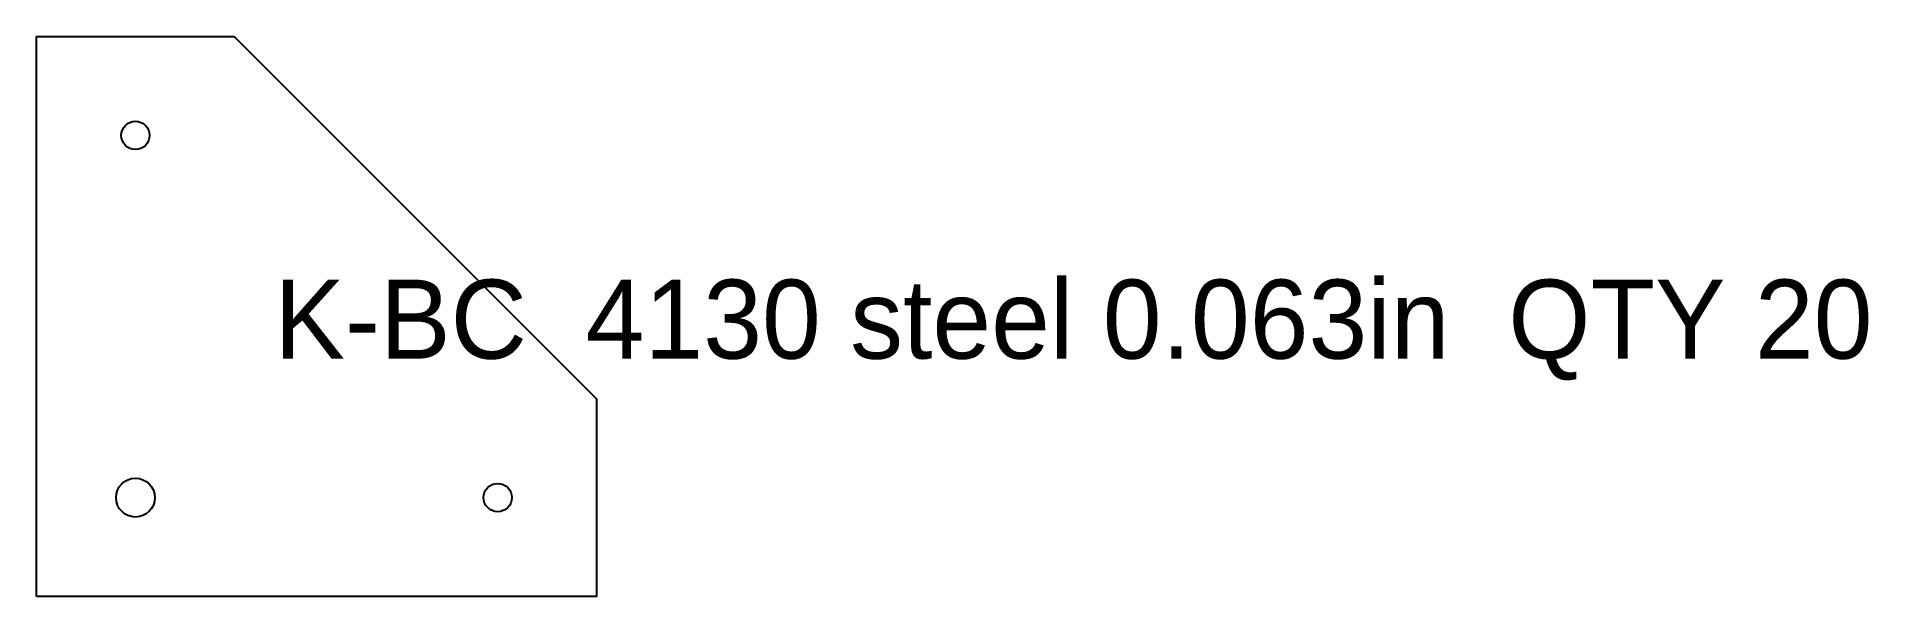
# Model space of a CAD drawing. Header units: millimetres. Extents: x 0 to 278, y 0 to 85.
import ezdxf

# ---------------------------------------------------------------- set-up
doc = ezdxf.new("R2010")
doc.units = ezdxf.units.MM
doc.layers.add('CUT', color=7, linetype='CONTINUOUS')
doc.layers.add('ETCH', color=8, linetype='CONTINUOUS')

msp = doc.modelspace()

# ---------------------------------------------------------------- linework, layer by layer
at = {"layer": 'CUT'}
msp.add_lwpolyline([(0, 0), (0, 85), (30, 85), (85, 30), (85, 0), (0, 0)], close=True, dxfattribs=at)
for centre, radius in [((15, 70), 2.15), ((15, 15), 2.95), ((70, 15), 2.15)]:
    msp.add_circle(centre, radius, dxfattribs=at)

# ---------------------------------------------------------------- texts
at = {"layer": 'ETCH'}
msp.add_text('K-BC  4130 steel 0.063in  QTY 20', height=12, dxfattribs=at).set_placement((36.1, 36.1))

doc.saveas('drawing.dxf')
